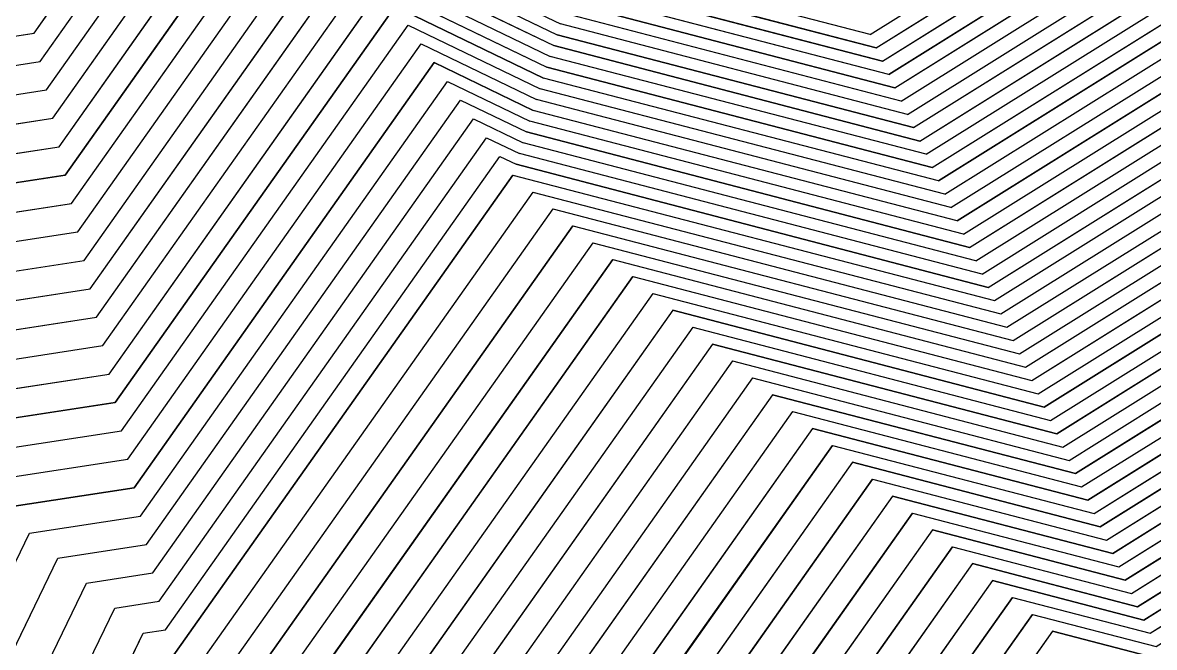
# Model space of a CAD drawing. Extents: x 7084 to 11035, y 13750 to 16729.
# Drawn here: x 8599 to 8781.9, y 15337.2 to 15438.3 of the extents above; entities that cross this region are included whole.
import ezdxf

# ---------------------------------------------------------------- set-up
doc = ezdxf.new("R2010")
doc.units = 0
doc.layers.add('Level 1', color=7, linetype='Continuous')

msp = doc.modelspace()

# ---------------------------------------------------------------- linework, layer by layer
at = {"layer": 'Level 1'}
for p, q in [((8600.86, 15436.56), (8631.74, 15480.3)), ((8601.87, 15431.96), (8633.85, 15477.27)), ((8602.88, 15427.36), (8635.97, 15474.24)), ((8603.89, 15422.77), (8638.08, 15471.2)), ((8604.9, 15418.17), (8640.2, 15468.17)), ((8735.99, 15436.32), (8786.1, 15467.64)), ((8736.99, 15434.17), (8788.77, 15466.53)), ((8605.92, 15413.58), (8642.31, 15465.14)), ((8738, 15432.02), (8791.45, 15465.42)), ((8739.01, 15429.87), (8794.13, 15464.32)), ((8740.01, 15427.71), (8796.8, 15463.21)), ((8606.93, 15408.98), (8644.42, 15462.11)), ((8741.02, 15425.56), (8799.48, 15462.1)), ((8742.02, 15423.41), (8802.16, 15460.99)), ((8607.94, 15404.39), (8646.54, 15459.07)), ((8743.03, 15421.26), (8804.83, 15459.88)), ((8744.03, 15419.1), (8807.51, 15458.77)), ((8745.04, 15416.95), (8810.18, 15457.67)), ((8608.95, 15399.79), (8648.65, 15456.04)), ((8648.65, 15456.04), (8685.96, 15438.03)), ((8746.05, 15414.8), (8812.86, 15456.56)), ((8747.05, 15412.65), (8815.54, 15455.45)), ((8748.06, 15410.5), (8818.21, 15454.34)), ((8749.06, 15408.34), (8820.89, 15453.23)), ((8609.96, 15395.2), (8650.77, 15453.01)), ((8650.77, 15453.01), (8685.41, 15436.28)), ((8750.07, 15406.19), (8823.56, 15452.13)), ((8610.97, 15390.6), (8652.88, 15449.97)), ((8652.88, 15449.97), (8684.86, 15434.53)), ((8751.07, 15404.04), (8826.24, 15451.02)), ((8752.08, 15401.89), (8828.92, 15449.91)), ((8735.99, 15436.32), (8689.27, 15448.5)), ((8753.09, 15399.73), (8831.59, 15448.8)), ((8754.09, 15397.58), (8834.27, 15447.69)), ((8611.98, 15386.01), (8654.99, 15446.94)), ((8654.99, 15446.94), (8684.31, 15432.79)), ((8736.99, 15434.17), (8688.72, 15446.76)), ((8755.1, 15395.43), (8836.94, 15446.58)), ((8612.99, 15381.41), (8657.11, 15443.91)), ((8657.11, 15443.91), (8683.76, 15431.04)), ((8738, 15432.02), (8688.17, 15445.01)), ((8756.1, 15393.28), (8839.62, 15445.48)), ((8757.11, 15391.13), (8842.3, 15444.37)), ((8739.01, 15429.87), (8687.62, 15443.26)), ((8758.12, 15388.97), (8844.97, 15443.26)), ((8759.12, 15386.82), (8847.65, 15442.15)), ((8614, 15376.82), (8659.22, 15440.87)), ((8659.22, 15440.87), (8683.21, 15429.29)), ((8740.01, 15427.71), (8687.07, 15441.52)), ((8760.13, 15384.67), (8850.32, 15441.04)), ((8741.02, 15425.56), (8686.52, 15439.77)), ((8761.13, 15382.52), (8853, 15439.93)), ((8762.14, 15380.36), (8855.68, 15438.83)), ((8522.01, 15424.42), (8600.86, 15436.56)), ((8615.01, 15372.22), (8661.33, 15437.84)), ((8661.33, 15437.84), (8682.66, 15427.55)), ((8742.02, 15423.41), (8685.96, 15438.03)), ((8763.14, 15378.21), (8858.35, 15437.72)), ((8764.15, 15376.06), (8861.03, 15436.61)), ((8616.02, 15367.63), (8663.45, 15434.81)), ((8663.45, 15434.81), (8682.1, 15425.8)), ((8743.03, 15421.26), (8685.41, 15436.28)), ((8765.16, 15373.91), (8863.7, 15435.5)), ((8744.03, 15419.1), (8684.86, 15434.53)), ((8766.16, 15371.76), (8866.38, 15434.39)), ((8767.17, 15369.6), (8869.06, 15433.28)), ((8526.6, 15420.38), (8601.87, 15431.96)), ((8617.04, 15363.03), (8665.56, 15431.78)), ((8665.56, 15431.78), (8681.55, 15424.06)), ((8745.04, 15416.95), (8684.31, 15432.79)), ((8768.17, 15367.45), (8871.73, 15432.18)), ((8769.18, 15365.3), (8874.41, 15431.07)), ((8747.05, 15412.65), (8683.21, 15429.29)), ((8746.05, 15414.8), (8683.76, 15431.04)), ((8770.18, 15363.15), (8877.09, 15429.96)), ((8618.05, 15358.44), (8667.68, 15428.74)), ((8667.68, 15428.74), (8681, 15422.31)), ((8748.06, 15410.5), (8682.66, 15427.55)), ((8771.19, 15360.99), (8879.76, 15428.85)), ((8772.2, 15358.84), (8882.44, 15427.74)), ((8531.2, 15416.34), (8602.88, 15427.36)), ((8619.06, 15353.84), (8669.79, 15425.71)), ((8669.79, 15425.71), (8680.45, 15420.56)), ((8749.06, 15408.34), (8682.1, 15425.8)), ((8773.2, 15356.69), (8885.11, 15426.63)), ((8750.07, 15406.19), (8681.55, 15424.06)), ((8774.21, 15354.54), (8887.79, 15425.53)), ((8775.21, 15352.39), (8890.47, 15424.42)), ((8535.79, 15412.29), (8603.89, 15422.77)), ((8620.07, 15349.25), (8671.9, 15422.68)), ((8671.9, 15422.68), (8679.9, 15418.82)), ((8751.07, 15404.04), (8681, 15422.31)), ((8776.22, 15350.23), (8893.14, 15423.31)), ((8777.22, 15348.08), (8895.82, 15422.2)), ((8752.08, 15401.89), (8680.45, 15420.56)), ((8778.23, 15345.93), (8898.49, 15421.09)), ((8621.08, 15344.65), (8674.02, 15419.64)), ((8674.02, 15419.64), (8679.35, 15417.07)), ((8753.09, 15399.73), (8679.9, 15418.82)), ((8779.24, 15343.78), (8901.17, 15419.99)), ((8780.24, 15341.62), (8903.85, 15418.88)), ((8540.39, 15408.25), (8604.9, 15418.17)), ((8622.09, 15340.05), (8676.13, 15416.61)), ((8676.13, 15416.61), (8678.8, 15415.33)), ((8754.09, 15397.58), (8679.35, 15417.07)), ((8781.25, 15339.47), (8906.52, 15417.77)), ((8755.1, 15395.43), (8678.8, 15415.33)), ((8544.98, 15404.2), (8605.92, 15413.58)), ((8678.24, 15413.58), (8623.1, 15335.46)), ((8623.1, 15335.46), (8678.24, 15413.58)), ((8678.24, 15413.58), (8756.1, 15393.28)), ((8681.48, 15410.85), (8627.91, 15334.96)), ((8681.48, 15410.85), (8757.11, 15391.13)), ((8549.58, 15400.16), (8606.93, 15408.98)), ((8684.71, 15408.11), (8632.71, 15334.46)), ((8684.71, 15408.11), (8758.12, 15388.97)), ((8554.17, 15396.12), (8607.94, 15404.39)), ((8687.94, 15405.38), (8637.52, 15333.96)), ((8687.94, 15405.38), (8759.12, 15386.82)), ((8691.17, 15402.65), (8642.32, 15333.46)), ((8691.17, 15402.65), (8760.13, 15384.67)), ((8558.77, 15392.07), (8608.95, 15399.79)), ((8694.4, 15399.92), (8647.13, 15332.96)), ((8694.4, 15399.92), (8761.13, 15382.52)), ((8697.63, 15397.19), (8651.94, 15332.46)), ((8697.63, 15397.19), (8762.14, 15380.36)), ((8563.36, 15388.03), (8609.96, 15395.2)), ((8700.86, 15394.45), (8656.74, 15331.96)), ((8700.86, 15394.45), (8763.14, 15378.21)), ((8704.09, 15391.72), (8661.55, 15331.46)), ((8704.09, 15391.72), (8764.15, 15376.06)), ((8567.96, 15383.99), (8610.97, 15390.6)), ((8707.32, 15388.99), (8666.35, 15330.96)), ((8707.32, 15388.99), (8765.16, 15373.91)), ((8572.55, 15379.94), (8611.98, 15386.01)), ((8710.55, 15386.26), (8671.16, 15330.46)), ((8710.55, 15386.26), (8766.16, 15371.76)), ((8713.78, 15383.52), (8675.97, 15329.96)), ((8713.78, 15383.52), (8767.17, 15369.6)), ((8577.15, 15375.9), (8612.99, 15381.41)), ((8717.01, 15380.79), (8680.77, 15329.46)), ((8717.01, 15380.79), (8768.17, 15367.45)), ((8720.24, 15378.06), (8685.58, 15328.96)), ((8720.24, 15378.06), (8769.18, 15365.3)), ((8581.74, 15371.85), (8614, 15376.82)), ((8723.47, 15375.33), (8690.38, 15328.46)), ((8723.47, 15375.33), (8770.18, 15363.15)), ((8726.7, 15372.6), (8695.19, 15327.96)), ((8726.7, 15372.6), (8771.19, 15360.99)), ((8586.34, 15367.81), (8615.01, 15372.22)), ((8729.93, 15369.86), (8699.99, 15327.45)), ((8729.93, 15369.86), (8772.2, 15358.84)), ((8590.93, 15363.77), (8616.02, 15367.63)), ((8733.16, 15367.13), (8704.8, 15326.95)), ((8733.16, 15367.13), (8773.2, 15356.69)), ((8736.39, 15364.4), (8709.61, 15326.45)), ((8736.39, 15364.4), (8774.21, 15354.54)), ((8595.53, 15359.72), (8617.04, 15363.03)), ((8739.62, 15361.67), (8714.41, 15325.95)), ((8739.62, 15361.67), (8775.21, 15352.39)), ((8600.13, 15355.68), (8618.05, 15358.44)), ((8742.85, 15358.93), (8719.22, 15325.45)), ((8742.85, 15358.93), (8776.22, 15350.23)), ((8746.08, 15356.2), (8724.02, 15324.95)), ((8746.08, 15356.2), (8777.22, 15348.08)), ((8542.22, 15235.74), (8600.13, 15355.68)), ((8604.72, 15351.63), (8619.06, 15353.84)), ((8749.31, 15353.47), (8728.83, 15324.45)), ((8749.31, 15353.47), (8778.23, 15345.93)), ((8545.53, 15229.03), (8604.72, 15351.63)), ((8752.54, 15350.74), (8733.64, 15323.95)), ((8752.54, 15350.74), (8779.24, 15343.78)), ((8609.32, 15347.59), (8620.07, 15349.25)), ((8548.84, 15222.32), (8609.32, 15347.59)), ((8755.77, 15348), (8738.44, 15323.45)), ((8755.77, 15348), (8780.24, 15341.62)), ((8759, 15345.27), (8743.25, 15322.95)), ((8759, 15345.27), (8781.25, 15339.47)), ((8552.15, 15215.61), (8613.91, 15343.55)), ((8613.91, 15343.55), (8621.08, 15344.65)), ((8762.23, 15342.54), (8748.05, 15322.45)), ((8762.23, 15342.54), (8782.25, 15337.32)), ((8618.51, 15339.5), (8622.09, 15340.05)), ((8765.46, 15339.81), (8752.86, 15321.95)), ((8765.46, 15339.81), (8783.26, 15335.17)), ((8555.46, 15208.91), (8618.51, 15339.5))]:
    msp.add_line(p, q, dxfattribs=at)
for points in [[(8303.88, 15243.81), (8470.86, 15331.17), (8495.9, 15329.67), (8535.79, 15412.29), (8603.89, 15422.77), (8638.08, 15471.2), (8688.72, 15446.76), (8736.99, 15434.17), (8788.77, 15466.53), (8735.73, 15530.8), (8705.82, 15501.51), (8655.18, 15525.96), (8685.09, 15555.25), (8758.92, 15705.78), (8823.03, 15751.37), (8931.29, 15777.01), (8984.42, 15862.47), (9143.8, 15752.32), (9280.56, 15748.05), (9357.48, 15720.98)], [(8303.88, 15243.81), (8470.86, 15331.17), (8495.9, 15329.67), (8535.79, 15412.29), (8603.89, 15422.77), (8638.08, 15471.2), (8688.72, 15446.76), (8736.99, 15434.17), (8788.77, 15466.53), (8735.73, 15530.8), (8705.82, 15501.51), (8655.18, 15525.96), (8685.09, 15555.25), (8758.92, 15705.78), (8823.03, 15751.37), (8931.29, 15777.01), (8984.42, 15862.47), (9143.8, 15752.32), (9280.56, 15748.05), (9357.48, 15720.98)], [(8417.27, 15132.19), (8424.62, 15224.1), (8512.5, 15270.08), (8525.68, 15269.29), (8577.15, 15375.9), (8612.99, 15381.41), (8657.11, 15443.91), (8683.76, 15431.04), (8746.05, 15414.8), (8812.86, 15456.56), (8744.42, 15539.49), (8705.82, 15501.69), (8679.16, 15514.56), (8717.76, 15552.36), (8756.62, 15631.58), (8839.34, 15690.4), (8979.03, 15723.49), (9007, 15768.47), (9090.88, 15710.5), (9267.34, 15704.98), (9366.6, 15670.06), (9467.7, 15631.46), (9580.54, 15661.44)], [(8417.27, 15132.19), (8424.62, 15224.1), (8512.5, 15270.08), (8525.68, 15269.29), (8577.15, 15375.9), (8612.99, 15381.41), (8657.11, 15443.91), (8683.76, 15431.04), (8746.05, 15414.8), (8812.86, 15456.56), (8744.42, 15539.49), (8705.82, 15501.69), (8679.16, 15514.56), (8717.76, 15552.36), (8756.62, 15631.58), (8839.34, 15690.4), (8979.03, 15723.49), (9007, 15768.47), (9090.88, 15710.5), (9267.34, 15704.98), (9366.6, 15670.06), (9467.7, 15631.46), (9580.54, 15661.44)], [(9572.8, 15651.82), (9471.24, 15624.83), (9367.61, 15664.4), (9265.87, 15700.2), (9085, 15705.85), (9009.5, 15758.02), (8984.34, 15717.54), (8841.15, 15683.63), (8756.37, 15623.34), (8721.39, 15552.03), (8681.83, 15513.29), (8705.82, 15501.71), (8745.38, 15540.45), (8815.54, 15455.45), (8747.05, 15412.65), (8683.21, 15429.29), (8659.22, 15440.87), (8614, 15376.82), (8581.74, 15371.85), (8528.99, 15262.58), (8517.13, 15263.29), (8438.03, 15221.91), (8430.5, 15127.71)], [(9572.8, 15651.82), (9471.24, 15624.83), (9367.61, 15664.4), (9265.87, 15700.2), (9085, 15705.85), (9009.5, 15758.02), (8984.34, 15717.54), (8841.15, 15683.63), (8756.37, 15623.34), (8721.39, 15552.03), (8681.83, 15513.29), (8705.82, 15501.71), (8745.38, 15540.45), (8815.54, 15455.45), (8747.05, 15412.65), (8683.21, 15429.29), (8659.22, 15440.87), (8614, 15376.82), (8581.74, 15371.85), (8528.99, 15262.58), (8517.13, 15263.29), (8438.03, 15221.91), (8430.5, 15127.71)], [(8317.3, 15241.62), (8475.49, 15324.38), (8499.21, 15322.96), (8540.39, 15408.25), (8604.9, 15418.17), (8640.2, 15468.17), (8688.17, 15445.01), (8738, 15432.02), (8791.45, 15465.42), (8736.7, 15531.77), (8705.82, 15501.53), (8657.84, 15524.69), (8688.72, 15554.93), (8758.67, 15697.54), (8824.84, 15744.6)], [(8317.3, 15241.62), (8475.49, 15324.38), (8499.21, 15322.96), (8540.39, 15408.25), (8604.9, 15418.17), (8640.2, 15468.17), (8688.17, 15445.01), (8738, 15432.02), (8791.45, 15465.42), (8736.7, 15531.77), (8705.82, 15501.53), (8657.84, 15524.69), (8688.72, 15554.93), (8758.67, 15697.54), (8824.84, 15744.6)], [(8826.65, 15737.82), (8758.41, 15689.3), (8692.35, 15554.61), (8660.51, 15523.42), (8705.82, 15501.55), (8737.66, 15532.73), (8794.13, 15464.32), (8739.01, 15429.87), (8687.62, 15443.26), (8642.31, 15465.14), (8605.92, 15413.58), (8544.98, 15404.2), (8502.52, 15316.25), (8480.11, 15317.59), (8330.71, 15239.43)], [(8826.65, 15737.82), (8758.41, 15689.3), (8692.35, 15554.61), (8660.51, 15523.42), (8705.82, 15501.55), (8737.66, 15532.73), (8794.13, 15464.32), (8739.01, 15429.87), (8687.62, 15443.26), (8642.31, 15465.14), (8605.92, 15413.58), (8544.98, 15404.2), (8502.52, 15316.25), (8480.11, 15317.59), (8330.71, 15239.43)], [(8397.79, 15228.48), (8503.25, 15283.65), (8519.06, 15282.71), (8567.96, 15383.99), (8610.97, 15390.6), (8652.88, 15449.97), (8684.86, 15434.53), (8744.03, 15419.1), (8807.51, 15458.77), (8742.49, 15537.56), (8705.82, 15501.65), (8673.83, 15517.09), (8710.5, 15553), (8757.13, 15648.07), (8835.71, 15703.95), (8968.42, 15735.38)], [(8397.79, 15228.48), (8503.25, 15283.65), (8519.06, 15282.71), (8567.96, 15383.99), (8610.97, 15390.6), (8652.88, 15449.97), (8684.86, 15434.53), (8744.03, 15419.1), (8807.51, 15458.77), (8742.49, 15537.56), (8705.82, 15501.65), (8673.83, 15517.09), (8710.5, 15553), (8757.13, 15648.07), (8835.71, 15703.95), (8968.42, 15735.38)], [(8263.64, 15250.38), (8456.98, 15351.53), (8485.98, 15349.8), (8522.01, 15424.42), (8600.86, 15436.56), (8631.74, 15480.3), (8690.38, 15452), (8733.98, 15440.63), (8780.75, 15469.86), (8732.84, 15527.91), (8705.82, 15501.45), (8647.18, 15529.76), (8674.2, 15556.22), (8759.69, 15730.52)], [(8263.64, 15250.38), (8456.98, 15351.53), (8485.98, 15349.8), (8522.01, 15424.42), (8600.86, 15436.56), (8631.74, 15480.3), (8690.38, 15452), (8733.98, 15440.63), (8780.75, 15469.86), (8732.84, 15527.91), (8705.82, 15501.45), (8647.18, 15529.76), (8674.2, 15556.22), (8759.69, 15730.52)], [(8344.13, 15237.24), (8484.74, 15310.8), (8505.83, 15309.54), (8549.58, 15400.16), (8606.93, 15408.98), (8644.42, 15462.11), (8687.07, 15441.52), (8740.01, 15427.71), (8796.8, 15463.21), (8738.63, 15533.7), (8705.82, 15501.57), (8663.17, 15522.16), (8695.98, 15554.29), (8758.15, 15681.05), (8828.46, 15731.05)], [(8344.13, 15237.24), (8484.74, 15310.8), (8505.83, 15309.54), (8549.58, 15400.16), (8606.93, 15408.98), (8644.42, 15462.11), (8687.07, 15441.52), (8740.01, 15427.71), (8796.8, 15463.21), (8738.63, 15533.7), (8705.82, 15501.57), (8663.17, 15522.16), (8695.98, 15554.29), (8758.15, 15681.05), (8828.46, 15731.05)], [(9854.88, 15540.06), (9549.57, 15622.95), (9481.86, 15604.96), (9370.65, 15647.42), (9261.47, 15685.84), (9067.36, 15691.91), (9017.03, 15726.69), (9000.25, 15699.7), (8846.59, 15663.31), (8755.6, 15598.61), (8732.29, 15551.07), (8689.83, 15509.49), (8705.82, 15501.77), (8748.28, 15543.35), (8823.56, 15452.13), (8750.07, 15406.19), (8681.55, 15424.06), (8665.56, 15431.78), (8617.04, 15363.03), (8595.53, 15359.72), (8538.92, 15242.45), (8531.01, 15242.92), (8478.28, 15215.34)], [(9854.88, 15540.06), (9549.57, 15622.95), (9481.86, 15604.96), (9370.65, 15647.42), (9261.47, 15685.84), (9067.36, 15691.91), (9017.03, 15726.69), (9000.25, 15699.7), (8846.59, 15663.31), (8755.6, 15598.61), (8732.29, 15551.07), (8689.83, 15509.49), (8705.82, 15501.77), (8748.28, 15543.35), (8823.56, 15452.13), (8750.07, 15406.19), (8681.55, 15424.06), (8665.56, 15431.78), (8617.04, 15363.03), (8595.53, 15359.72), (8538.92, 15242.45), (8531.01, 15242.92), (8478.28, 15215.34)], [(8555.46, 15208.91), (8618.51, 15339.5), (8622.09, 15340.05), (8676.13, 15416.61), (8678.8, 15415.33), (8755.1, 15395.43), (8836.94, 15446.58), (8753.1, 15548.17), (8705.82, 15501.87), (8703.15, 15503.16), (8750.44, 15549.46), (8754.32, 15557.38), (8855.65, 15629.44), (9026.78, 15669.97), (9029.57, 15674.47), (9037.96, 15668.67), (9254.12, 15661.91), (9375.71, 15619.13)], [(8555.46, 15208.91), (8618.51, 15339.5), (8622.09, 15340.05), (8676.13, 15416.61), (8678.8, 15415.33), (8755.1, 15395.43), (8836.94, 15446.58), (8753.1, 15548.17), (8705.82, 15501.87), (8703.15, 15503.16), (8750.44, 15549.46), (8754.32, 15557.38), (8855.65, 15629.44), (9026.78, 15669.97), (9029.57, 15674.47), (9037.96, 15668.67), (9254.12, 15661.91), (9375.71, 15619.13)], [(8636.3, 15330.54), (8637.52, 15333.96), (8687.94, 15405.38), (8759.12, 15386.82), (8847.65, 15442.15), (8769.43, 15536.93), (8863.96, 15604.15), (9023.61, 15641.96), (9036.41, 15642.95), (9238.08, 15636.65), (9255.21, 15638.22), (9368.65, 15598.31), (9379.68, 15604.61), (9495.22, 15560.5), (9507.04, 15556.16), (9824.24, 15470.04)], [(8636.3, 15330.54), (8637.52, 15333.96), (8687.94, 15405.38), (8759.12, 15386.82), (8847.65, 15442.15), (8769.43, 15536.93), (8863.96, 15604.15), (9023.61, 15641.96), (9036.41, 15642.95), (9238.08, 15636.65), (9255.21, 15638.22), (9368.65, 15598.31), (9379.68, 15604.61), (9495.22, 15560.5), (9507.04, 15556.16), (9824.24, 15470.04)], [(8588.64, 15209.09), (8643.78, 15323.31), (8645.09, 15327.25), (8647.13, 15332.96), (8694.4, 15399.92), (8761.13, 15382.52), (8853, 15439.93), (8779.67, 15528.79), (8868.29, 15591.81), (9017.97, 15627.26), (9039.3, 15628.9), (9228.37, 15622.99), (9256.92, 15625.62), (9363.27, 15588.2), (9381.65, 15598.7), (9489.97, 15557.35), (9509.66, 15550.12), (9807.04, 15469.38)], [(8588.64, 15209.09), (8643.78, 15323.31), (8645.09, 15327.25), (8647.13, 15332.96), (8694.4, 15399.92), (8761.13, 15382.52), (8853, 15439.93), (8779.67, 15528.79), (8868.29, 15591.81), (9017.97, 15627.26), (9039.3, 15628.9), (9228.37, 15622.99), (9256.92, 15625.62), (9363.27, 15588.2), (9381.65, 15598.7), (9489.97, 15557.35), (9509.66, 15550.12), (9807.04, 15469.38)], [(8594.61, 15210.47), (8647.92, 15320.89), (8649.49, 15325.61), (8651.94, 15332.46), (8697.63, 15397.19), (8762.14, 15380.36), (8855.68, 15438.83), (8784.79, 15524.72), (8870.46, 15585.64), (9015.14, 15619.91), (9040.75, 15621.88), (9223.51, 15616.16), (9257.78, 15619.32), (9360.58, 15583.14), (9382.64, 15595.75), (9487.34, 15555.77)], [(8594.61, 15210.47), (8647.92, 15320.89), (8649.49, 15325.61), (8651.94, 15332.46), (8697.63, 15397.19), (8762.14, 15380.36), (8855.68, 15438.83), (8784.79, 15524.72), (8870.46, 15585.64), (9015.14, 15619.91), (9040.75, 15621.88), (9223.51, 15616.16), (9257.78, 15619.32), (9360.58, 15583.14), (9382.64, 15595.75), (9487.34, 15555.77)], [(9781.24, 15468.39), (9513.6, 15541.07), (9482.09, 15552.62), (9384.6, 15589.84), (9355.19, 15573.04), (9259.48, 15606.71), (9213.79, 15602.51), (9043.64, 15607.83), (9009.5, 15605.2), (8874.79, 15573.3), (8795.03, 15516.58), (8861.03, 15436.61), (8764.15, 15376.06), (8704.09, 15391.72), (8661.55, 15331.46), (8658.29, 15322.33), (8656.19, 15316.03), (8606.56, 15213.22)], [(9781.24, 15468.39), (9513.6, 15541.07), (9482.09, 15552.62), (9384.6, 15589.84), (9355.19, 15573.04), (9259.48, 15606.71), (9213.79, 15602.51), (9043.64, 15607.83), (9009.5, 15605.2), (8874.79, 15573.3), (8795.03, 15516.58), (8861.03, 15436.61), (8764.15, 15376.06), (8704.09, 15391.72), (8661.55, 15331.46), (8658.29, 15322.33), (8656.19, 15316.03), (8606.56, 15213.22)], [(9764.04, 15467.74), (9516.23, 15535.03), (9476.84, 15549.47), (9386.57, 15583.93), (9349.81, 15562.93), (9261.19, 15594.11), (9204.08, 15588.86), (9046.52, 15593.78), (9003.85, 15590.5), (8879.12, 15560.96), (8805.27, 15508.44), (8866.38, 15434.39), (8766.16, 15371.76), (8710.55, 15386.26), (8671.16, 15330.46), (8667.08, 15319.05), (8664.46, 15311.17), (8618.51, 15215.98)], [(9764.04, 15467.74), (9516.23, 15535.03), (9476.84, 15549.47), (9386.57, 15583.93), (9349.81, 15562.93), (9261.19, 15594.11), (9204.08, 15588.86), (9046.52, 15593.78), (9003.85, 15590.5), (8879.12, 15560.96), (8805.27, 15508.44), (8866.38, 15434.39), (8766.16, 15371.76), (8710.55, 15386.26), (8671.16, 15330.46), (8667.08, 15319.05), (8664.46, 15311.17), (8618.51, 15215.98)], [(9738.24, 15466.75), (9520.17, 15525.97), (9468.96, 15544.74), (9389.53, 15575.07), (9341.74, 15547.76), (9263.75, 15575.2), (9189.5, 15568.37), (9050.86, 15572.71), (8995.38, 15568.44), (8885.62, 15542.44), (8820.63, 15496.23), (8874.41, 15431.07), (8769.18, 15365.3), (8720.24, 15378.06), (8685.58, 15328.96), (8680.28, 15314.12), (8676.87, 15303.88)], [(9738.24, 15466.75), (9520.17, 15525.97), (9468.96, 15544.74), (9389.53, 15575.07), (9341.74, 15547.76), (9263.75, 15575.2), (9189.5, 15568.37), (9050.86, 15572.71), (8995.38, 15568.44), (8885.62, 15542.44), (8820.63, 15496.23), (8874.41, 15431.07), (8769.18, 15365.3), (8720.24, 15378.06), (8685.58, 15328.96), (8680.28, 15314.12), (8676.87, 15303.88)], [(8622.38, 14978.73), (8613.65, 15061.06), (8625.2, 15087.31), (8630.19, 15149.68), (8643.85, 15178.04), (8648.05, 15190.64), (8654.35, 15224.25), (8689.27, 15296.6), (8693.47, 15309.2), (8699.99, 15327.45), (8729.93, 15369.86), (8772.2, 15358.84), (8882.44, 15427.74), (8835.99, 15484.02), (8892.12, 15523.93), (8986.92, 15546.38), (9055.19, 15551.63), (9174.93, 15547.89), (9266.31, 15556.3), (9333.66, 15532.6), (9392.48, 15566.21), (9461.08, 15540.01), (9524.1, 15516.91), (9712.44, 15465.77)], [(8622.38, 14978.73), (8613.65, 15061.06), (8625.2, 15087.31), (8630.19, 15149.68), (8643.85, 15178.04), (8648.05, 15190.64), (8654.35, 15224.25), (8689.27, 15296.6), (8693.47, 15309.2), (8699.99, 15327.45), (8729.93, 15369.86), (8772.2, 15358.84), (8882.44, 15427.74), (8835.99, 15484.02), (8892.12, 15523.93), (8986.92, 15546.38), (9055.19, 15551.63), (9174.93, 15547.89), (9266.31, 15556.3), (9333.66, 15532.6), (9392.48, 15566.21), (9461.08, 15540.01), (9524.1, 15516.91), (9712.44, 15465.77)], [(9703.85, 15465.44), (9525.42, 15513.89), (9458.46, 15538.44), (9393.47, 15563.25), (9330.97, 15527.54), (9267.16, 15549.99), (9170.07, 15541.07), (9056.63, 15544.61), (8984.09, 15539.03), (8894.29, 15517.76), (8841.11, 15479.95), (8885.11, 15426.63), (8773.2, 15356.69), (8733.16, 15367.13), (8704.8, 15326.95), (8697.87, 15307.56), (8693.41, 15294.17), (8660.32, 15225.63)], [(9703.85, 15465.44), (9525.42, 15513.89), (9458.46, 15538.44), (9393.47, 15563.25), (9330.97, 15527.54), (9267.16, 15549.99), (9170.07, 15541.07), (9056.63, 15544.61), (8984.09, 15539.03), (8894.29, 15517.76), (8841.11, 15479.95), (8885.11, 15426.63), (8773.2, 15356.69), (8733.16, 15367.13), (8704.8, 15326.95), (8697.87, 15307.56), (8693.41, 15294.17), (8660.32, 15225.63)], [(8659.21, 15189.2), (8666.3, 15227.01), (8697.55, 15291.74), (8702.27, 15305.92), (8709.61, 15326.45), (8736.39, 15364.4), (8774.21, 15354.54), (8887.79, 15425.53), (8846.24, 15475.88), (8896.45, 15511.59), (8981.27, 15531.68), (9058.08, 15537.59), (9165.21, 15534.24), (9268.02, 15543.69), (9328.28, 15522.49), (9394.45, 15560.3), (9455.83, 15536.86), (9526.73, 15510.87), (9695.25, 15465.11)], [(8659.21, 15189.2), (8666.3, 15227.01), (8697.55, 15291.74), (8702.27, 15305.92), (8709.61, 15326.45), (8736.39, 15364.4), (8774.21, 15354.54), (8887.79, 15425.53), (8846.24, 15475.88), (8896.45, 15511.59), (8981.27, 15531.68), (9058.08, 15537.59), (9165.21, 15534.24), (9268.02, 15543.69), (9328.28, 15522.49), (9394.45, 15560.3), (9455.83, 15536.86), (9526.73, 15510.87), (9695.25, 15465.11)], [(9053.74, 15558.66), (8989.74, 15553.73), (8889.96, 15530.1), (8830.87, 15488.09), (8879.76, 15428.85), (8771.19, 15360.99), (8726.7, 15372.6), (8695.19, 15327.96), (8689.08, 15310.84), (8685.14, 15299.03), (8648.38, 15222.87), (8642.47, 15191.36)], [(9053.74, 15558.66), (8989.74, 15553.73), (8889.96, 15530.1), (8830.87, 15488.09), (8879.76, 15428.85), (8771.19, 15360.99), (8726.7, 15372.6), (8695.19, 15327.96), (8689.08, 15310.84), (8685.14, 15299.03), (8648.38, 15222.87), (8642.47, 15191.36)], [(9686.65, 15464.78), (9528.04, 15507.85), (9453.21, 15535.29), (9395.44, 15557.35), (9325.59, 15517.43), (9268.87, 15537.39), (9160.36, 15527.41), (9059.52, 15530.56), (8978.45, 15524.33), (8898.62, 15505.42), (8851.36, 15471.81), (8890.47, 15424.42), (8775.21, 15352.39), (8739.62, 15361.67)], [(9686.65, 15464.78), (9528.04, 15507.85), (9453.21, 15535.29), (9395.44, 15557.35), (9325.59, 15517.43), (9268.87, 15537.39), (9160.36, 15527.41), (9059.52, 15530.56), (8978.45, 15524.33), (8898.62, 15505.42), (8851.36, 15471.81), (8890.47, 15424.42), (8775.21, 15352.39), (8739.62, 15361.67)], [(8644.11, 15087.31), (8648.05, 15136.55), (8665.12, 15172), (8670.37, 15187.75), (8678.24, 15229.77), (8705.82, 15286.88), (8711.07, 15302.64), (8719.22, 15325.45), (8742.85, 15358.93), (8776.22, 15350.23), (8893.14, 15423.31), (8856.48, 15467.74), (8900.79, 15499.25), (8975.63, 15516.97), (9060.97, 15523.54), (9155.5, 15520.58), (9269.72, 15531.09), (9322.9, 15512.38), (9396.42, 15554.39), (9450.58, 15533.71), (9529.36, 15504.83), (9678.05, 15464.46)], [(8644.11, 15087.31), (8648.05, 15136.55), (8665.12, 15172), (8670.37, 15187.75), (8678.24, 15229.77), (8705.82, 15286.88), (8711.07, 15302.64), (8719.22, 15325.45), (8742.85, 15358.93), (8776.22, 15350.23), (8893.14, 15423.31), (8856.48, 15467.74), (8900.79, 15499.25), (8975.63, 15516.97), (9060.97, 15523.54), (9155.5, 15520.58), (9269.72, 15531.09), (9322.9, 15512.38), (9396.42, 15554.39), (9450.58, 15533.71), (9529.36, 15504.83), (9678.05, 15464.46)], [(9669.45, 15464.13), (9530.67, 15501.81), (9447.95, 15532.14), (9397.41, 15551.44), (9320.21, 15507.32), (9270.58, 15524.78), (9150.64, 15513.76), (9062.41, 15516.51), (8972.8, 15509.62), (8902.95, 15493.08), (8861.6, 15463.67), (8895.82, 15422.2), (8777.22, 15348.08), (8746.08, 15356.2), (8724.02, 15324.95), (8715.47, 15300.99), (8709.95, 15284.45), (8684.22, 15231.15), (8675.95, 15187.03)], [(9669.45, 15464.13), (9530.67, 15501.81), (9447.95, 15532.14), (9397.41, 15551.44), (9320.21, 15507.32), (9270.58, 15524.78), (9150.64, 15513.76), (9062.41, 15516.51), (8972.8, 15509.62), (8902.95, 15493.08), (8861.6, 15463.67), (8895.82, 15422.2), (8777.22, 15348.08), (8746.08, 15356.2), (8724.02, 15324.95), (8715.47, 15300.99), (8709.95, 15284.45), (8684.22, 15231.15), (8675.95, 15187.03)], [(8681.53, 15186.31), (8690.19, 15232.53), (8714.09, 15282.02), (8719.87, 15299.35), (8728.83, 15324.45), (8749.31, 15353.47), (8778.23, 15345.93), (8898.49, 15421.09), (8866.72, 15459.6), (8905.12, 15486.91), (8969.98, 15502.27), (9063.85, 15509.49), (9145.78, 15506.93), (9271.43, 15518.48), (9317.51, 15502.27), (9398.39, 15548.48), (9445.33, 15530.56), (9531.98, 15498.79), (9660.85, 15463.8)], [(8681.53, 15186.31), (8690.19, 15232.53), (8714.09, 15282.02), (8719.87, 15299.35), (8728.83, 15324.45), (8749.31, 15353.47), (8778.23, 15345.93), (8898.49, 15421.09), (8866.72, 15459.6), (8905.12, 15486.91), (8969.98, 15502.27), (9063.85, 15509.49), (9145.78, 15506.93), (9271.43, 15518.48), (9317.51, 15502.27), (9398.39, 15548.48), (9445.33, 15530.56), (9531.98, 15498.79), (9660.85, 15463.8)], [(9652.25, 15463.47), (9533.29, 15495.77), (9442.7, 15528.99), (9399.38, 15545.53), (9314.82, 15497.21), (9272.28, 15512.18), (9140.92, 15500.1), (9065.3, 15502.46), (8967.16, 15494.92), (8907.29, 15480.74), (8871.84, 15455.53), (8901.17, 15419.99), (8779.24, 15343.78), (8752.54, 15350.74), (8733.64, 15323.95), (8724.26, 15297.71), (8718.22, 15279.59), (8696.17, 15233.9), (8687.11, 15185.59)], [(9652.25, 15463.47), (9533.29, 15495.77), (9442.7, 15528.99), (9399.38, 15545.53), (9314.82, 15497.21), (9272.28, 15512.18), (9140.92, 15500.1), (9065.3, 15502.46), (8967.16, 15494.92), (8907.29, 15480.74), (8871.84, 15455.53), (8901.17, 15419.99), (8779.24, 15343.78), (8752.54, 15350.74), (8733.64, 15323.95), (8724.26, 15297.71), (8718.22, 15279.59), (8696.17, 15233.9), (8687.11, 15185.59)], [(8698.27, 15184.14), (8708.11, 15236.66), (8726.5, 15274.74), (8733.06, 15294.43), (8743.25, 15322.95), (8759, 15345.27), (8781.25, 15339.47), (8906.52, 15417.77), (8882.08, 15447.39), (8911.62, 15468.39), (8961.51, 15480.21), (9068.19, 15488.42), (9131.21, 15486.45), (9273.99, 15499.58), (9309.44, 15487.1), (9401.34, 15539.62), (9437.45, 15525.84), (9535.92, 15489.73), (9635.05, 15462.81)], [(8698.27, 15184.14), (8708.11, 15236.66), (8726.5, 15274.74), (8733.06, 15294.43), (8743.25, 15322.95), (8759, 15345.27), (8781.25, 15339.47), (8906.52, 15417.77), (8882.08, 15447.39), (8911.62, 15468.39), (8961.51, 15480.21), (9068.19, 15488.42), (9131.21, 15486.45), (9273.99, 15499.58), (9309.44, 15487.1), (9401.34, 15539.62), (9437.45, 15525.84), (9535.92, 15489.73), (9635.05, 15462.81)], [(8384.37, 15230.67), (8498.62, 15290.44), (8515.76, 15289.41), (8563.36, 15388.03), (8609.96, 15395.2), (8650.77, 15453.01), (8685.41, 15436.28), (8743.03, 15421.26), (8804.83, 15459.88), (8741.52, 15536.59), (8705.82, 15501.63)], [(8384.37, 15230.67), (8498.62, 15290.44), (8515.76, 15289.41), (8563.36, 15388.03), (8609.96, 15395.2), (8650.77, 15453.01), (8685.41, 15436.28), (8743.03, 15421.26), (8804.83, 15459.88), (8741.52, 15536.59), (8705.82, 15501.63)], [(8737.46, 15292.79), (8748.05, 15322.45), (8762.23, 15342.54), (8782.25, 15337.32), (8909.2, 15416.66), (8887.2, 15443.32), (8913.79, 15462.22), (8958.69, 15472.86), (9069.63, 15481.39), (9126.35, 15479.62), (9274.84, 15493.27), (9306.75, 15482.05), (9402.33, 15536.67), (9434.82, 15524.26), (9537.23, 15486.71), (9626.45, 15462.49)], [(8737.46, 15292.79), (8748.05, 15322.45), (8762.23, 15342.54), (8782.25, 15337.32), (8909.2, 15416.66), (8887.2, 15443.32), (8913.79, 15462.22), (8958.69, 15472.86), (9069.63, 15481.39), (9126.35, 15479.62), (9274.84, 15493.27), (9306.75, 15482.05), (9402.33, 15536.67), (9434.82, 15524.26), (9537.23, 15486.71), (9626.45, 15462.49)], [(9617.85, 15462.16), (9538.55, 15483.69), (9432.2, 15522.68), (9403.31, 15533.71), (9304.06, 15476.99), (9275.7, 15486.97), (9121.49, 15472.79), (9071.08, 15474.37), (8955.87, 15465.51), (8915.95, 15456.05), (8892.32, 15439.25), (8911.87, 15415.55), (8783.26, 15335.17), (8765.46, 15339.81), (8752.86, 15321.95), (8741.86, 15291.15), (8734.77, 15269.88), (8720.06, 15239.42), (8709.43, 15182.7)], [(9617.85, 15462.16), (9538.55, 15483.69), (9432.2, 15522.68), (9403.31, 15533.71), (9304.06, 15476.99), (9275.7, 15486.97), (9121.49, 15472.79), (9071.08, 15474.37), (8955.87, 15465.51), (8915.95, 15456.05), (8892.32, 15439.25), (8911.87, 15415.55), (8783.26, 15335.17), (8765.46, 15339.81), (8752.86, 15321.95), (8741.86, 15291.15), (8734.77, 15269.88), (8720.06, 15239.42), (8709.43, 15182.7)], [(8964.33, 15487.56), (8909.45, 15474.56), (8876.96, 15451.46), (8903.85, 15418.88), (8780.24, 15341.62), (8755.77, 15348), (8738.44, 15323.45), (8728.66, 15296.07), (8722.36, 15277.16), (8702.14, 15235.28), (8692.69, 15184.87)], [(8964.33, 15487.56), (8909.45, 15474.56), (8876.96, 15451.46), (8903.85, 15418.88), (8780.24, 15341.62), (8755.77, 15348), (8738.44, 15323.45), (8728.66, 15296.07), (8722.36, 15277.16), (8702.14, 15235.28), (8692.69, 15184.87)], [(9684.64, 14681.62), (9483.83, 14613.97), (9215.37, 14618.2), (9200.19, 14602.61), (9145.86, 14611.4), (9142.27, 14637.79), (8928.77, 14673.72), (8768.12, 14677.95), (8637.06, 14677.95), (8558.85, 14703.32), (8512.51, 14721.71), (8491.38, 14787.24), (8529.43, 14916.18), (8514.63, 15055.69), (8496.65, 15105.27), (8505.11, 15210.96), (8540.26, 15229.35), (8545.53, 15229.03), (8604.72, 15351.63), (8619.06, 15353.84), (8669.79, 15425.71), (8680.45, 15420.56), (8752.08, 15401.89), (8828.92, 15449.91)], [(9684.64, 14681.62), (9483.83, 14613.97), (9215.37, 14618.2), (9200.19, 14602.61), (9145.86, 14611.4), (9142.27, 14637.79), (8928.77, 14673.72), (8768.12, 14677.95), (8637.06, 14677.95), (8558.85, 14703.32), (8512.51, 14721.71), (8491.38, 14787.24), (8529.43, 14916.18), (8514.63, 15055.69), (8496.65, 15105.27), (8505.11, 15210.96), (8540.26, 15229.35), (8545.53, 15229.03), (8604.72, 15351.63), (8619.06, 15353.84), (8669.79, 15425.71), (8680.45, 15420.56), (8752.08, 15401.89), (8828.92, 15449.91)], [(8739.62, 15361.67), (8714.41, 15325.95), (8706.67, 15304.28), (8701.68, 15289.31), (8672.27, 15228.39), (8664.79, 15188.48)], [(8739.62, 15361.67), (8714.41, 15325.95), (8706.67, 15304.28), (8701.68, 15289.31), (8672.27, 15228.39), (8664.79, 15188.48)]]:
    msp.add_lwpolyline(points, dxfattribs=at)

doc.saveas('drawing.dxf')
